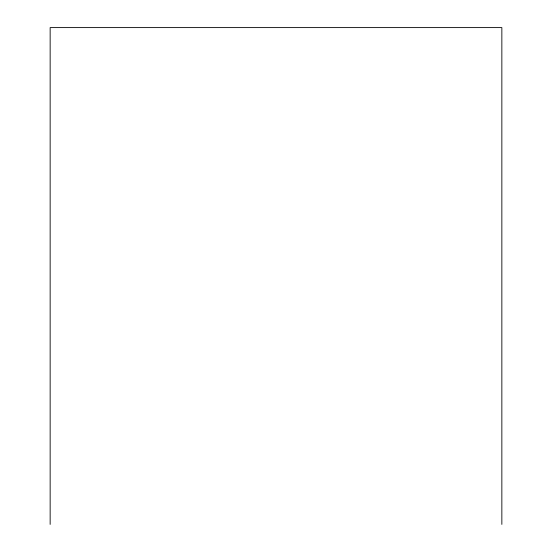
<?xml version="1.0" encoding="UTF-8"?>
<svg xmlns="http://www.w3.org/2000/svg" width="552" height="552" viewBox="0 0 552 552"><rect width="100%" height="100%" fill="white"/><g stroke="black" fill="none" stroke-linecap="round" stroke-linejoin="round"><path stroke-width="0.83" d="M501.851 524.4L501.851 27.6L50.149 27.6L50.149 524.4"/></g></svg>
